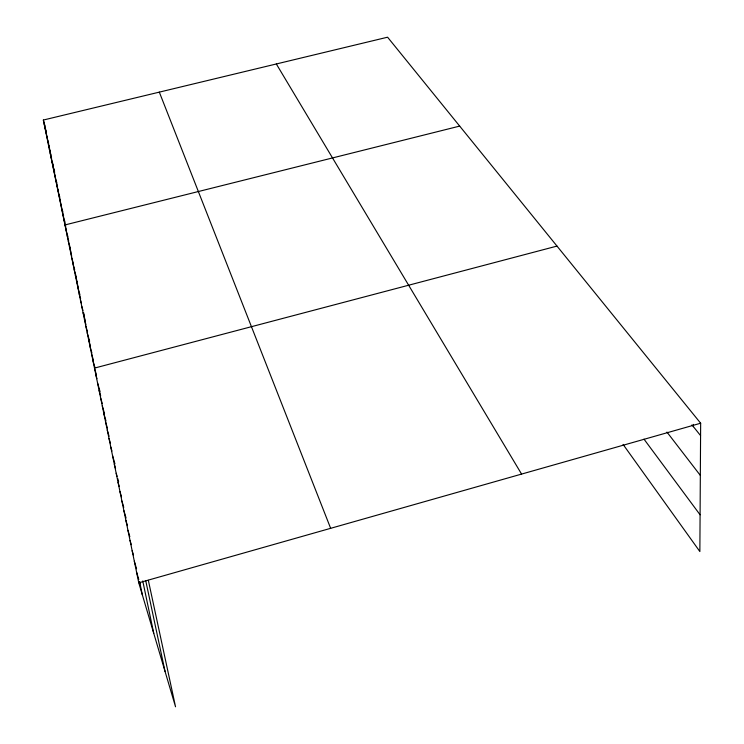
<?xml version="1.0" encoding="UTF-8"?>
<svg xmlns="http://www.w3.org/2000/svg" width="744" height="744" viewBox="0 0 744 744"><rect width="100%" height="100%" fill="white"/><g stroke="black" fill="none" stroke-linecap="round" stroke-linejoin="round"><path stroke-width="1.12" d="M693.389 426.647L693.399 424.396M148.344 580.32L175.538 706.8L138.775 582.822L43.347 120.035L387.587 37.2L700.653 423.224L699.862 551.546L623.081 444.419M138.775 582.822L700.653 423.224M556.996 246.087L94.497 368.094L96.376 374.641M459.68 126.099L64.979 224.939L66.523 230.426M691.976 424.88L700.578 435.621M666.959 432.078L700.337 475.425M643.997 439.146L700.085 514.802M276.331 63.975L521.581 474.086M159.318 92.126L330.652 528.324M132.153 550.709L133.427 555.024M134.32 561.209L136.561 568.797M136.524 571.913L138.784 579.529M139.426 581.715L140.067 583.891M125.885 520.344L127.457 525.683M127.94 530.277L129.828 536.712M130.023 540.395L131.297 544.701M116.185 473.258L117.096 476.402M117.71 478.494L118.621 481.638M118.054 482.344L119.282 486.548M119.961 491.589L121.505 496.871M121.904 501L123.764 507.361M123.876 510.579L126.062 518.029M107.285 430.106L109.07 436.263M109.005 438.449L110.493 443.601M110.754 446.93L111.953 451.069M112.53 455.561L114.948 463.865M114.344 464.33L115.553 468.506M99.101 390.423L100.691 395.948M100.682 398.105L102.281 403.648M102.291 405.908L104.541 413.701M103.928 413.841L105.983 420.964M105.592 421.913L107.369 428.033M88.61 339.562L90.452 345.997M90.052 346.537L91.903 352.991M91.512 353.605L93.372 360.096M92.991 360.793L94.86 367.313M96.004 375.422L96.953 378.705M97.538 382.862L100.068 391.66M79.143 293.638L80.622 298.837M80.436 299.916L81.329 303.041M81.747 306.277L82.947 310.471M83.542 312.564L84.435 315.716M83.077 312.731L85.179 320.106M84.435 319.288L85.941 324.579M85.802 325.946L87.318 331.257M87.197 332.708L89.633 341.245M68.299 241.056L70.178 247.724M69.434 246.58L71.015 252.16M70.596 252.179L71.731 256.206M71.759 257.852L73.2 262.911M72.949 263.608L74.679 269.709M74.149 269.44L76.176 276.591M75.377 275.364L77.116 281.52M76.613 281.372L78.371 287.547M77.869 287.463L79.924 294.708M56.73 184.968L58.516 191.329M57.716 189.739L59.808 197.188M58.711 194.575L60.515 200.992M59.725 199.476L61.231 204.842M60.748 204.433L62.868 211.975M61.78 209.455L63.612 215.955M62.831 214.551L64.979 222.158M63.9 219.713L65.742 226.26M66.067 230.24L67.936 236.843M67.174 235.615L68.736 241.14M45.83 132.097L47.235 137.138M46.677 136.217L48.658 143.304M47.542 140.383L49.523 147.498M48.407 144.606L50.118 150.725M49.29 148.865L51.011 155.022M50.183 153.19L51.615 158.333M51.085 157.561L53.103 164.796M51.996 161.987L53.159 166.145M53.735 168.218L54.61 171.325M52.917 166.47L54.665 172.72M53.856 171.008L55.316 176.244M54.805 175.603L56.86 182.959M55.763 180.253L57.539 186.586M43.347 120.035L45.012 126.006M44.166 124.006L46.388 132.013M44.993 128.033L46.388 133.055M145.74 580.673L165.038 671.395M142.755 580.943L153.757 633.358M139.621 581.734L142.337 594.847"/></g></svg>
